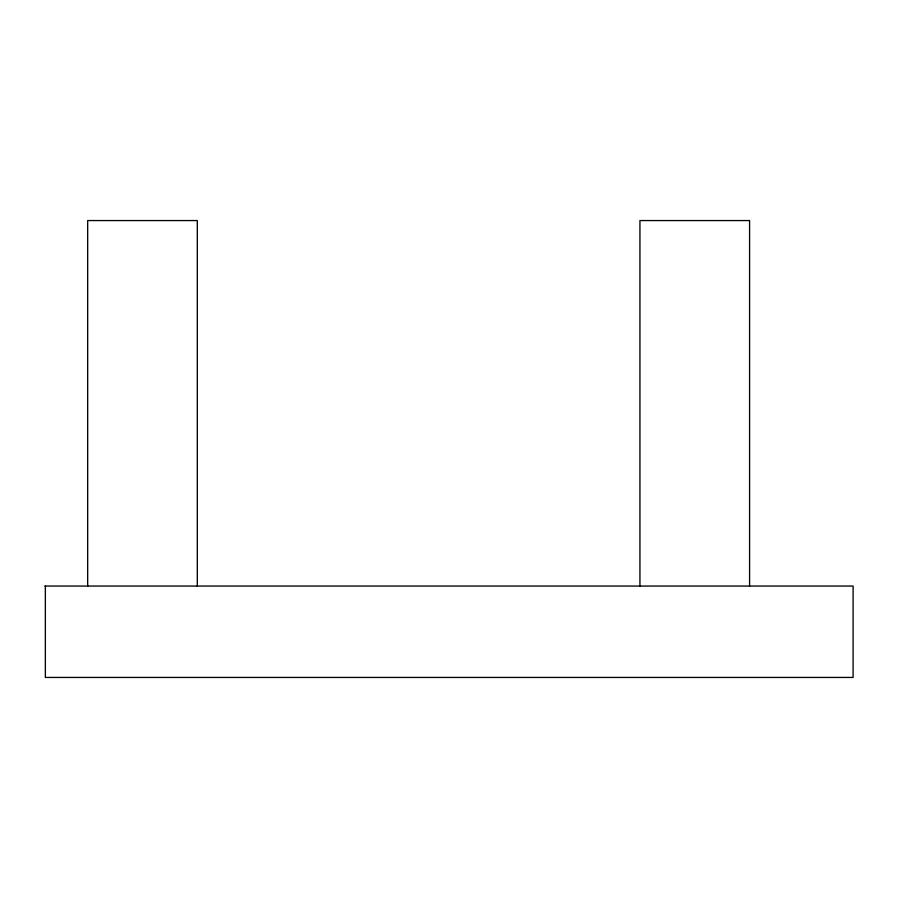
<?xml version="1.0" encoding="UTF-8"?>
<svg xmlns="http://www.w3.org/2000/svg" width="898" height="898" viewBox="0 0 898 898"><rect width="100%" height="100%" fill="white"/><g stroke="black" fill="none" stroke-linecap="round" stroke-linejoin="round"><path stroke-width="1.35" d="M44.9 586.057L853.1 586.057L853.1 677.44L45.349 677.44L45.349 586.057M749.583 586.057L749.583 220.56L639.937 220.56L639.937 586.057M197.313 586.057L197.313 220.56L87.667 220.56L87.667 586.057"/></g></svg>
